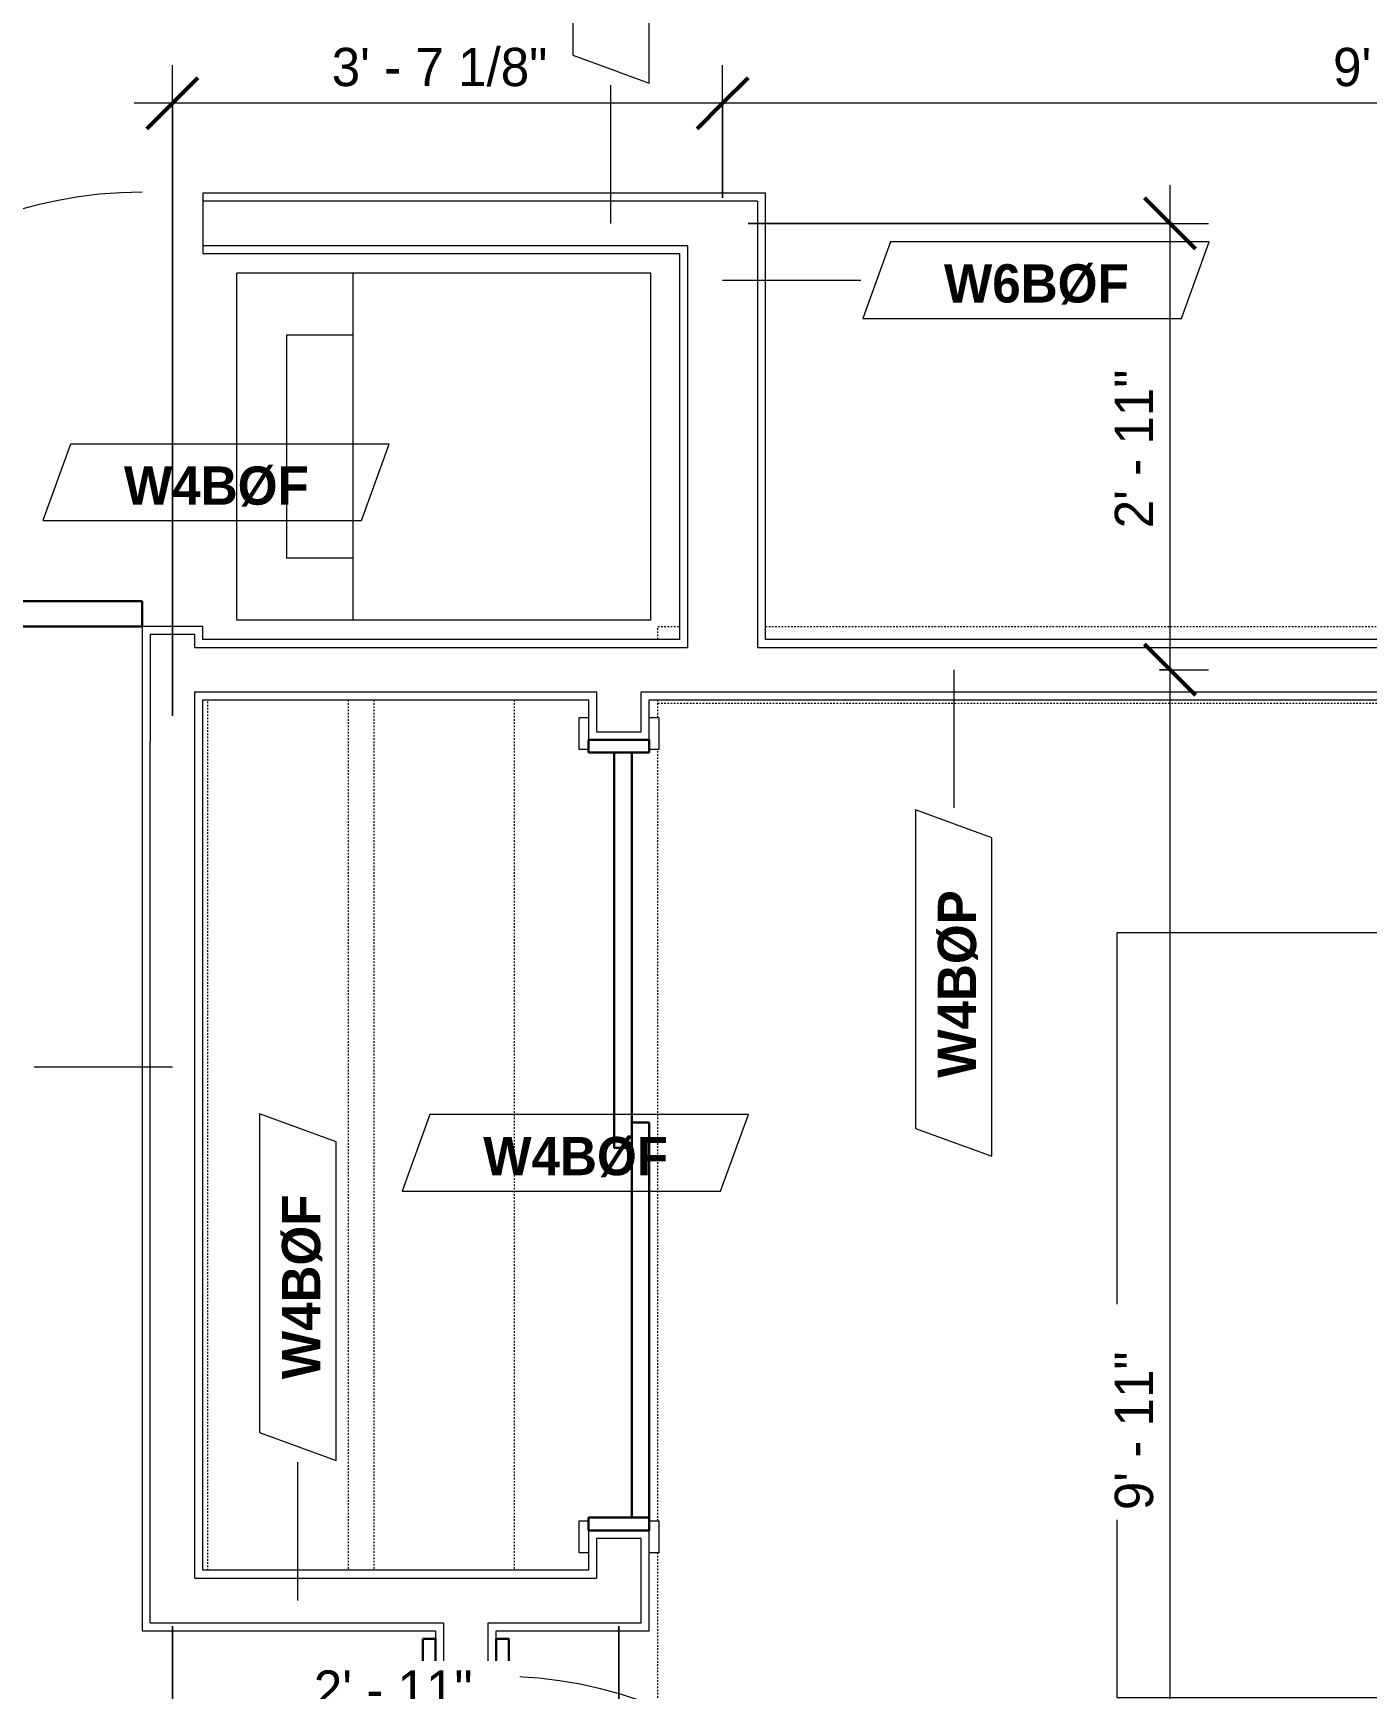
# Model space of a CAD drawing. Header units: inches. Extents: x -4010 to -1814, y 9846 to 12241.
# Drawn here: x -2681 to -2576.5, y 10569.6 to 10699.5 of the extents above; entities that cross this region are included whole.
import ezdxf

# ---------------------------------------------------------------- set-up
doc = ezdxf.new("R2010")
doc.units = ezdxf.units.IN
doc.header["$MEASUREMENT"] = 0
doc.linetypes.add('Dash', pattern=[0.25, 0.125, -0.125])
for name, color, linetype, lineweight in [('A-ANNO-DIMS', 211, 'Continuous', 9), ('A-ANNO-DIMS-32', 211, 'Continuous', 9), ('A-DOOR-3', 31, 'Continuous', 9), ('A-DOOR-4', 31, 'Continuous', 30), ('A-DOOR-FRAM-3', 31, 'Continuous', 30), ('A-WALL', 113, 'Continuous', 18), ('A-WALL-3', 113, 'Continuous', 9), ('A-WALL-IDEN', 211, 'Continuous', 9), ('I-FURN', 30, 'Continuous', 9), ('I-FURN-HDLN', 30, 'Dash', 9), ('P-SANR-FIXT', 6, 'Continuous', 9), ('Q-CASE', 31, 'Continuous', 9), ('Q-CASE-HDLN', 31, 'Dash', 9)]:
    doc.layers.add(name, color=color, linetype=linetype, lineweight=lineweight)
doc.styles.add('Century Gothic', font='ufonts.com_century-gothic.ttf', dxfattribs={"height": 3})
doc.styles.add('Century Gothic_B_1', font='GOTHICB.TTF', dxfattribs={"height": 3})
doc.dimstyles.new('OD_1__HACK_2', dxfattribs={"dimscale": 12, "dimtxt": 3.132505, "dimasz": 0.333333, "dimexe": 0.25, "dimexo": 0.166667, "dimgap": 0.041667, "dimtad": 1, "dimdec": 4, "dimrnd": 0.0625, "dimzin": 3, "dimdsep": 46, "dimlunit": 4, "dimtxsty": 'Century Gothic', "dimblk1": 'OBLIQUE', "dimblk2": 'OBLIQUE', "dimsah": 1, "dimcen": 0.09, "dimdle": 0.25, "dimazin": 0, "dimtfac": 1, "dimtdec": 4, "dimtix": 1, "dimtmove": 0, "dimatfit": 3, "dimfxl": 1, "dimtvp": 1, "dimtfill": 1, "dimfrac": 2, "dimtolj": 1, "dimtzin": 0, "dimarcsym": 2})

# ---------------------------------------------------------------- blocks, each defined once
blk = doc.blocks.new('SLIDING - FLUSH - 5-0 x 6-8-3203586-UNIT PLANS - 2ND _ 3RD FLOOR')
at = {"layer": 'A-DOOR-3'}
for p, q in [((-32.75, 3.25), (-30.25, 3.25)), ((-32.75, 2.5), (-32.75, 3.25)), ((-30.25, 3.25), (-30.25, 2.5)), ((30.25, 3.25), (32.75, 3.25)), ((30.25, 2.5), (30.25, 3.25)), ((32.75, 3.25), (32.75, 2.5)), ((-30.25, 2.5), (-32.75, 2.5)), ((32.75, 2.5), (30.25, 2.5)), ((-32.75, -2.25), (-30.25, -2.25)), ((-32.75, -3), (-32.75, -2.25)), ((-30.25, -2.25), (-30.25, -3)), ((30.25, -2.25), (32.75, -2.25)), ((30.25, -3), (30.25, -2.25)), ((32.75, -2.25), (32.75, -3)), ((-30.25, -3), (-32.75, -3)), ((32.75, -3), (30.25, -3))]:
    blk.add_line(p, q, dxfattribs=at)
at = {"layer": 'A-DOOR-4'}
for p, q in [((-1, -0.88), (-1, 0.5)), ((-1, 0.5), (30, 0.5)), ((30, 0.5), (30, -0.88)), ((-30, -2.25), (-30, -0.88)), ((-30, -0.88), (1, -0.88)), ((30, -0.88), (-1, -0.88)), ((1, -0.88), (1, -2.25)), ((1, -2.25), (-30, -2.25))]:
    blk.add_line(p, q, dxfattribs=at)
at = {"layer": 'A-DOOR-FRAM-3'}
for p, q in [((-31, -2.25), (-31, 2.5)), ((-31, 2.5), (-30, 2.5)), ((-30, 2.5), (-30, -2.25)), ((30, 2.5), (31, 2.5)), ((30, -2.25), (30, 2.5)), ((31, 2.5), (31, -2.25)), ((-30, -2.25), (-31, -2.25)), ((31, -2.25), (30, -2.25))]:
    blk.add_line(p, q, dxfattribs=at)
blk = doc.blocks.new('SWING - SINGLE - FLUSH - 2-10 x 6-8 - PRIVACY-3199407-UNIT PLANS - 2ND _ 3RD FLOOR')
at = {"layer": 'A-DOOR-3'}
blk.add_arc((17, 2.37), 34.07, 93.3657, 180, dxfattribs=at)
at = {"layer": 'A-DOOR-4'}
for p, q in [((15, 2.37), (15, 36.38)), ((17, 36.38), (15, 36.38)), ((17, 2.37), (17, 36.38)), ((17, 2.37), (15, 2.37))]:
    blk.add_line(p, q, dxfattribs=at)
at = {"layer": 'A-DOOR-FRAM-3'}
for p, q in [((-17, 3.37), (-20, 3.37)), ((-20, 3.37), (-20, 2.37)), ((-17, 2.37), (-17, 3.37)), ((20, 3.37), (17, 3.37)), ((17, 3.37), (17, 2.37)), ((20, 2.37), (20, 3.37)), ((-20, 2.37), (-17, 2.37)), ((17, 2.37), (20, 2.37)), ((-17, -2.38), (-20, -2.38)), ((-20, -2.38), (-20, -3.38)), ((-17, -3.38), (-17, -2.38)), ((20, -2.38), (17, -2.38)), ((17, -2.38), (17, -3.38)), ((20, -3.38), (20, -2.38)), ((-20, -3.38), (-17, -3.38)), ((17, -3.38), (20, -3.38))]:
    blk.add_line(p, q, dxfattribs=at)
blk = doc.blocks.new('OD_CW_Closet - OD_CW_Closet-3786599-UNIT PLANS - 2ND _ 3RD FLOOR')
at = {"layer": 'Q-CASE-HDLN'}
for p, q in [((0.74, -24), (0.74, 0)), ((0.74, 0), (68.99, 0)), ((68.99, 0), (68.99, -24)), ((0.74, -11), (68.99, -11)), ((0.74, -13), (68.99, -13)), ((68.99, -24), (0.74, -24))]:
    blk.add_line(p, q, dxfattribs=at)
blk = doc.blocks.new('SWING - SINGLE - FLUSH - 34_ x 80_ - OFFSET PIVOT DOOR AT WASHER_DRYER-3630089-UNIT PLANS - 2ND _ 3RD FLOOR')
at = {"layer": 'A-DOOR-3'}
blk.add_arc((17, -2.37), 34.07, 180, 266.6343, dxfattribs=at)
at = {"layer": 'A-DOOR-4'}
for p, q in [((15, -2.37), (15, -36.38)), ((17, -2.37), (15, -2.37)), ((17, -2.37), (17, -36.38)), ((17, -36.38), (15, -36.38))]:
    blk.add_line(p, q, dxfattribs=at)
blk = doc.blocks.new('Bed-Standard - Queen 60_ x 79_-3761504-UNIT PLANS - 2ND _ 3RD FLOOR')
at = {"layer": 'I-FURN'}
for p, q in [((-19.31, 41.3), (40.69, 41.3)), ((-19.31, -37.2), (-19.31, 41.3)), ((40.69, 41.3), (40.69, -37.2)), ((40.69, -23.7), (-19.31, -17.13)), ((-16.31, -23.7), (37.69, -23.7)), ((-16.31, -35.7), (-16.31, -23.7)), ((37.69, -35.7), (37.69, -23.7)), ((-16.31, -35.7), (37.69, -35.7))]:
    blk.add_line(p, q, dxfattribs=at)
at = {"layer": 'I-FURN-HDLN'}
for p, q in [((-55.31, 77.3), (-7.94, 77.3)), ((-5.44, 77.3), (55.06, 77.3)), ((57.56, 77.3), (58.94, 77.3)), ((58.69, 77.3), (58.69, -37.2)), ((63.69, 77.3), (64.69, 77.3)), ((64.69, 77.3), (64.69, 75.61)), ((64.69, 68.86), (64.69, -13.39)), ((-55.31, 17.36), (-55.31, 51.36))]:
    blk.add_line(p, q, dxfattribs=at)
blk = doc.blocks.new('Stacked Washer and Dryer - 26_x25_ - Private-1352637-UNIT PLANS - 2ND _ 3RD FLOOR')
at = {"layer": 'P-SANR-FIXT'}
for p, q in [((0, 13.625), (32.4375, 13.625)), ((0, 13.625), (0, -13.625)), ((23.34375, 13.625), (23.34375, -13.625)), ((32.4375, 13.625), (32.4375, -13.625)), ((23.34375, 8.75), (28.53125, 8.75)), ((28.53125, 8.75), (28.53125, -8.75)), ((28.53125, -8.75), (23.34375, -8.75)), ((32.4375, -13.625), (0, -13.625))]:
    blk.add_line(p, q, dxfattribs=at)
blk = doc.blocks.new('DIMBLOCK11-UNIT PLANS - 2ND _ 3RD FLOOR')
at = {"layer": 'A-ANNO-DIMS-32', "lineweight": 50}
for p, q in [((-2591.91, 10649.53), (-2593.91, 10651.53)), ((-2591.91, 10649.53), (-2589.91, 10647.53)), ((-2591.91, 10530.53), (-2593.91, 10532.53)), ((-2591.91, 10530.53), (-2589.91, 10528.53))]:
    blk.add_line(p, q, dxfattribs=at)
at = {"layer": 'A-ANNO-DIMS-32'}
for p, q in [((-2592.74, 10649.53), (-2588.91, 10649.53)), ((-2591.91, 10649.53), (-2592.74, 10649.53)), ((-2591.91, 10530.53), (-2591.91, 10649.53)), ((-2592.74, 10530.53), (-2588.91, 10530.53)), ((-2591.91, 10530.53), (-2592.74, 10530.53))]:
    blk.add_line(p, q, dxfattribs=at)
at = {"layer": 'A-ANNO-DIMS-32', "color": 0, "insert": (-2596.25, 10583.62), "char_height": 3, "width": 15.394, "attachment_point": 1, "rotation": 90, "line_spacing_factor": 0.984502, "style": 'Century Gothic', "bg_fill": 3, "box_fill_scale": 1.25, "bg_fill_color": 256, "bg_fill_true_color": 13158600, "bg_fill_transparency": 0}
blk.add_mtext('9\' - 11"', dxfattribs=at)
blk = doc.blocks.new('_Oblique')
at = {"color": 0, "linetype": 'ByBlock', "lineweight": -2}
blk.add_line((-0.5, -0.5), (0.5, 0.5), dxfattribs=at)
blk = doc.blocks.new('DIMBLOCK12-UNIT PLANS - 2ND _ 3RD FLOOR')
at = {"layer": 'A-ANNO-DIMS-32'}
for p, q in [((-2591.91, 10649.53), (-2591.91, 10687.53)), ((-2625, 10684.53), (-2588.91, 10684.53)), ((-2591.91, 10684.53), (-2625, 10684.53)), ((-2592.74, 10649.53), (-2588.91, 10649.53)), ((-2591.91, 10649.53), (-2592.74, 10649.53))]:
    blk.add_line(p, q, dxfattribs=at)
at = {"layer": 'A-ANNO-DIMS-32', "lineweight": 50}
for p, q in [((-2591.91, 10684.53), (-2593.91, 10686.53)), ((-2591.91, 10684.53), (-2589.91, 10682.53)), ((-2591.91, 10649.53), (-2593.91, 10651.53)), ((-2591.91, 10649.53), (-2589.91, 10647.53))]:
    blk.add_line(p, q, dxfattribs=at)
at = {"layer": 'A-ANNO-DIMS-32', "color": 0, "insert": (-2596.25, 10660.62), "char_height": 3, "width": 15.394, "attachment_point": 1, "rotation": 90, "line_spacing_factor": 0.984502, "style": 'Century Gothic', "bg_fill": 3, "box_fill_scale": 1.25, "bg_fill_color": 256, "bg_fill_true_color": 13158600, "bg_fill_transparency": 0}
blk.add_mtext('2\' - 11"', dxfattribs=at)
blk = doc.blocks.new('DIMBLOCK13-UNIT PLANS - 2ND _ 3RD FLOOR')
at = {"layer": 'A-ANNO-DIMS-32'}
for p, q in [((-2670.12, 10574.53), (-2670.12, 10563.7)), ((-2670.12, 10566.7), (-2670.12, 10574.53)), ((-2635.12, 10574.53), (-2635.12, 10563.7)), ((-2635.12, 10566.7), (-2635.12, 10574.53)), ((-2632.12, 10566.7), (-2673.12, 10566.7))]:
    blk.add_line(p, q, dxfattribs=at)
at = {"layer": 'A-ANNO-DIMS-32', "lineweight": 50}
for p, q in [((-2670.12, 10566.7), (-2668.12, 10568.7)), ((-2635.12, 10566.7), (-2633.12, 10568.7)), ((-2670.12, 10566.7), (-2672.12, 10564.7)), ((-2635.12, 10566.7), (-2637.12, 10564.7))]:
    blk.add_line(p, q, dxfattribs=at)
at = {"layer": 'A-ANNO-DIMS-32', "color": 0, "insert": (-2659.04, 10571.05), "char_height": 3, "width": 15.394, "attachment_point": 1, "line_spacing_factor": 0.984502, "style": 'Century Gothic', "bg_fill": 3, "box_fill_scale": 1.25, "bg_fill_color": 256, "bg_fill_true_color": 13158600, "bg_fill_transparency": 0}
blk.add_mtext('2\' - 11"', dxfattribs=at)
blk = doc.blocks.new('DIMBLOCK14-UNIT PLANS - 2ND _ 3RD FLOOR')
at = {"layer": 'A-ANNO-DIMS-32'}
for p, q in [((-2627, 10686.53), (-2627, 10696.95)), ((-2513.12, 10693.12), (-2513.12, 10696.95)), ((-2510.12, 10693.95), (-2627, 10693.95)), ((-2627, 10693.95), (-2627, 10686.53)), ((-2513.12, 10693.95), (-2513.12, 10693.12))]:
    blk.add_line(p, q, dxfattribs=at)
at = {"layer": 'A-ANNO-DIMS-32', "lineweight": 50}
for p, q in [((-2627, 10693.95), (-2625, 10695.95)), ((-2513.12, 10693.95), (-2511.12, 10695.95)), ((-2627, 10693.95), (-2629, 10691.95)), ((-2513.12, 10693.95), (-2515.12, 10691.95))]:
    blk.add_line(p, q, dxfattribs=at)
at = {"layer": 'A-ANNO-DIMS-32', "color": 0, "insert": (-2579.14, 10698.3), "char_height": 3, "width": 21.7784, "attachment_point": 1, "line_spacing_factor": 0.984502, "style": 'Century Gothic', "bg_fill": 3, "box_fill_scale": 1.25, "bg_fill_color": 256, "bg_fill_true_color": 13158600, "bg_fill_transparency": 0}
blk.add_mtext('9\' - 5 7/8"', dxfattribs=at)
blk = doc.blocks.new('DIMBLOCK15-UNIT PLANS - 2ND _ 3RD FLOOR')
at = {"layer": 'A-ANNO-DIMS-32'}
for p, q in [((-2670.12, 10645.91), (-2670.12, 10696.95)), ((-2627, 10686.53), (-2627, 10696.95)), ((-2627, 10693.95), (-2673.12, 10693.95)), ((-2670.12, 10693.95), (-2670.12, 10645.91)), ((-2627, 10693.95), (-2627, 10686.53))]:
    blk.add_line(p, q, dxfattribs=at)
at = {"layer": 'A-ANNO-DIMS-32', "lineweight": 50}
for p, q in [((-2670.12, 10693.95), (-2668.12, 10695.95)), ((-2627, 10693.95), (-2625, 10695.95)), ((-2670.12, 10693.95), (-2672.12, 10691.95)), ((-2627, 10693.95), (-2629, 10691.95))]:
    blk.add_line(p, q, dxfattribs=at)
at = {"layer": 'A-ANNO-DIMS-32', "color": 0, "insert": (-2657.64, 10698.3), "char_height": 3, "width": 21.7784, "attachment_point": 1, "line_spacing_factor": 0.984502, "style": 'Century Gothic', "bg_fill": 3, "box_fill_scale": 1.25, "bg_fill_color": 256, "bg_fill_true_color": 13158600, "bg_fill_transparency": 0}
blk.add_mtext('3\' - 7 1/8"', dxfattribs=at)
blk = doc.blocks.new('DIMBLOCK17-UNIT PLANS - 2ND _ 3RD FLOOR')
at = {"layer": 'A-ANNO-DIMS-32'}
for p, q in [((-2670.12, 10574.53), (-2670.12, 10542.21)), ((-2670.12, 10545.21), (-2670.12, 10574.53)), ((-2647.12, 10544.39), (-2647.12, 10548.21)), ((-2647.12, 10545.21), (-2673.12, 10545.21)), ((-2647.12, 10545.21), (-2647.12, 10544.39))]:
    blk.add_line(p, q, dxfattribs=at)
at = {"layer": 'A-ANNO-DIMS-32', "lineweight": 50}
for p, q in [((-2670.12, 10545.21), (-2668.12, 10547.21)), ((-2647.12, 10545.21), (-2645.12, 10547.21)), ((-2670.12, 10545.21), (-2672.12, 10543.21)), ((-2647.12, 10545.21), (-2649.12, 10543.21))]:
    blk.add_line(p, q, dxfattribs=at)
at = {"layer": 'A-ANNO-DIMS-32', "color": 0, "insert": (-2665.04, 10549.56), "char_height": 3, "width": 15.394, "attachment_point": 1, "line_spacing_factor": 0.984502, "style": 'Century Gothic', "bg_fill": 3, "box_fill_scale": 1.25, "bg_fill_color": 256, "bg_fill_true_color": 13158600, "bg_fill_transparency": 0}
blk.add_mtext('1\' - 11"', dxfattribs=at)
blk = doc.blocks.new('Wall Tag - Arch Wall-3956453-UNIT PLANS - 2ND _ 3RD FLOOR')
at = {"layer": 'A-WALL-IDEN'}
for p, q in [((-0.3561, 0.0937), (-0.4244, -0.0937)), ((0.4244, 0.0937), (-0.3561, 0.0937)), ((0.3561, -0.0937), (0.4244, 0.0937)), ((-0.4244, -0.0937), (0.3561, -0.0937))]:
    blk.add_line(p, q, dxfattribs=at)

msp = doc.modelspace()

# ---------------------------------------------------------------- linework, layer by layer
at = {"layer": 'A-WALL'}
for p, q in [((-2624.24874, 10686.28481), (-2667.74874, 10686.28481)), ((-2624.24874, 10686.28481), (-2624.24874, 10651.28481)), ((-2629.74874, 10682.78481), (-2667.74874, 10682.78481)), ((-2629.74874, 10682.78481), (-2629.74874, 10651.28481)), ((-2668.37374, 10652.28481), (-2671.87374, 10652.28481)), ((-2671.87374, 10652.28481), (-2671.87374, 10643.9144)), ((-2668.37374, 10651.28481), (-2668.37374, 10652.28481)), ((-2668.37374, 10651.28481), (-2629.74874, 10651.28481)), ((-2624.24874, 10651.28481), (-2517.37374, 10651.28481)), ((-2668.37374, 10643.9144), (-2668.37374, 10647.78481)), ((-2668.37374, 10647.78481), (-2636.87374, 10647.78481)), ((-2636.87374, 10647.78481), (-2636.87374, 10644.65981)), ((-2633.37374, 10644.65981), (-2633.37374, 10647.78481)), ((-2633.37374, 10647.78481), (-2517.37374, 10647.78481)), ((-2671.87374, 10574.78481), (-2671.87374, 10643.9144)), ((-2668.37374, 10578.28481), (-2668.37374, 10643.9144)), ((-2636.87374, 10644.65981), (-2633.37374, 10644.65981)), ((-2636.87374, 10581.40981), (-2636.87374, 10578.28481)), ((-2633.37374, 10581.40981), (-2636.87374, 10581.40981)), ((-2633.37374, 10574.78481), (-2633.37374, 10581.40981)), ((-2668.37374, 10578.28481), (-2636.87374, 10578.28481)), ((-2671.87374, 10574.78481), (-2648.87374, 10574.78481)), ((-2648.87374, 10574.78481), (-2648.87374, 10571.15981)), ((-2645.37374, 10571.15981), (-2645.37374, 10574.78481)), ((-2645.37374, 10574.78481), (-2633.37374, 10574.78481)), ((-2648.87374, 10571.15981), (-2645.37374, 10571.15981))]:
    msp.add_line(p, q, dxfattribs=at)
at = {"layer": 'A-WALL-3'}
for p, q in [((-2623.62374, 10686.90981), (-2667.74874, 10686.90981)), ((-2667.74874, 10686.90981), (-2667.74874, 10682.15981)), ((-2623.62374, 10651.90981), (-2623.62374, 10686.90981)), ((-2667.74874, 10682.15981), (-2630.37374, 10682.15981)), ((-2630.37374, 10682.15981), (-2630.37374, 10651.90981)), ((-2672.49874, 10652.90981), (-2672.49874, 10643.9144)), ((-2667.74874, 10652.90981), (-2672.49874, 10652.90981)), ((-2667.74874, 10651.90981), (-2667.74874, 10652.90981)), ((-2630.37374, 10651.90981), (-2667.74874, 10651.90981)), ((-2517.37374, 10651.90981), (-2623.62374, 10651.90981)), ((-2667.74874, 10643.9144), (-2667.74874, 10647.15981)), ((-2667.74874, 10647.15981), (-2637.49874, 10647.15981)), ((-2637.49874, 10647.15981), (-2637.49874, 10644.03481)), ((-2632.74874, 10644.03481), (-2632.74874, 10647.15981)), ((-2632.74874, 10647.15981), (-2517.37374, 10647.15981)), ((-2672.49874, 10643.9144), (-2672.49874, 10574.15981)), ((-2667.74874, 10578.90981), (-2667.74874, 10643.9144)), ((-2637.49874, 10644.03481), (-2632.74874, 10644.03481)), ((-2632.74874, 10582.03481), (-2637.49874, 10582.03481)), ((-2637.49874, 10582.03481), (-2637.49874, 10578.90981)), ((-2632.74874, 10574.15981), (-2632.74874, 10582.03481)), ((-2637.49874, 10578.90981), (-2667.74874, 10578.90981)), ((-2672.49874, 10574.15981), (-2649.49874, 10574.15981)), ((-2649.49874, 10574.15981), (-2649.49874, 10570.53481)), ((-2644.74874, 10570.53481), (-2644.74874, 10574.15981)), ((-2644.74874, 10574.15981), (-2632.74874, 10574.15981)), ((-2649.49874, 10570.53481), (-2644.74874, 10570.53481))]:
    msp.add_line(p, q, dxfattribs=at)
at = {"layer": 'A-WALL-IDEN'}
msp.add_line((-2670.12374, 10618.35113), (-2680.96689, 10618.35113), dxfattribs=at)

# ---------------------------------------------------------------- block references
at = {"layer": 'A-DOOR-3'}
for name, p, rotation in [('SWING - SINGLE - FLUSH - 34_ x 80_ - OFFSET PIVOT DOOR AT WASHER_DRYER-3630089-UNIT PLANS - 2ND _ 3RD FLOOR', (-2670.12374, 10669.90981), 270.00000000002), ('SLIDING - FLUSH - 5-0 x 6-8-3203586-UNIT PLANS - 2ND _ 3RD FLOOR', (-2634.99874, 10613.03481), 89.99999999995542), ('SWING - SINGLE - FLUSH - 2-10 x 6-8 - PRIVACY-3199407-UNIT PLANS - 2ND _ 3RD FLOOR', (-2647.12374, 10553.53481), 269.9999999999666)]:
    msp.add_blockref(name, p, dxfattribs=dict(at, rotation=rotation))
at = {"layer": 'A-WALL-IDEN', "xscale": 31.99999999999999, "yscale": 31.99999999999999, "zscale": 31.99999999999999, "rotation": 89.99999999999991}
for p in [(-2608.87515, 10624.95995), (-2660.28821, 10601.10967)]:
    msp.add_blockref('Wall Tag - Arch Wall-3956453-UNIT PLANS - 2ND _ 3RD FLOOR', p, dxfattribs=at)
at = {"layer": 'A-WALL-IDEN', "xscale": 31.99999999999999, "yscale": 31.99999999999999, "zscale": 31.99999999999999}
msp.add_blockref('Wall Tag - Arch Wall-3956453-UNIT PLANS - 2ND _ 3RD FLOOR', (-2638.54175, 10611.64047), dxfattribs=at)
at = {"layer": 'I-FURN', "rotation": 89.9999999999713}
msp.add_blockref('Bed-Standard - Queen 60_ x 79_-3761504-UNIT PLANS - 2ND _ 3RD FLOOR', (-2554.76474, 10588.22128), dxfattribs=at)
at = {"layer": 'P-SANR-FIXT', "rotation": 180}
msp.add_blockref('Stacked Washer and Dryer - 26_x25_ - Private-1352637-UNIT PLANS - 2ND _ 3RD FLOOR', (-2632.62374, 10667.03481), dxfattribs=at)
at = {"layer": 'Q-CASE', "rotation": 269.9999999999793}
msp.add_blockref('OD_CW_Closet - OD_CW_Closet-3786599-UNIT PLANS - 2ND _ 3RD FLOOR', (-2643.33506, 10647.89751), dxfattribs=at)

# ---------------------------------------------------------------- texts
at = {"layer": 'A-WALL-IDEN', "char_height": 3, "attachment_point": 1, "rotation": 90, "style": 'Century Gothic_B_1'}
for s, insert, width in [('W4BØP', (-2610.12268, 10617.52985), 17.877), ('W4BØF', (-2661.53575, 10593.89375), 17.372)]:
    msp.add_mtext(s, dxfattribs=dict(at, insert=insert, width=width))
at = {"layer": 'A-WALL-IDEN', "insert": (-2645.75767, 10612.888), "char_height": 3, "width": 17.372, "attachment_point": 1, "style": 'Century Gothic_B_1'}
msp.add_mtext('W4BØF', dxfattribs=at)

# ---------------------------------------------------------------- next in the draw order: dimensions: what is measured, and where the dimension line sits
at = {"layer": 'A-ANNO-DIMS'}
dim = msp.add_linear_dim(base=(-2591.90723, 10649.53481), p1=(-2594.73566, 10530.53481), p2=(-2594.73566, 10649.53481), angle=90, dimstyle='OD_1__HACK_2', override={"dimpost": '<>', "dimfxl": 119}, dxfattribs=at)
dim.commit()
dim.dimension.update_dxf_attribs({"geometry": 'DIMBLOCK11-UNIT PLANS - 2ND _ 3RD FLOOR', "text_midpoint": (-2593.98269, 10590.03481)})
dim = msp.add_linear_dim(base=(-2670.12374, 10566.70226), p1=(-2635.12374, 10576.53481), p2=(-2670.12374, 10576.53481), dimstyle='OD_1__HACK_2', override={"dimpost": '<>', "dimfxl": 35}, dxfattribs=at)
dim.commit()
dim.dimension.update_dxf_attribs({"geometry": 'DIMBLOCK13-UNIT PLANS - 2ND _ 3RD FLOOR', "text_midpoint": (-2652.62374, 10568.73999)})

# ---------------------------------------------------------------- next in the draw order: dimensions: what is measured, and where the dimension line sits
dim = msp.add_linear_dim(base=(-2591.90723, 10684.53481), p1=(-2594.73566, 10649.53481), p2=(-2626.99874, 10684.53481), angle=90, dimstyle='OD_1__HACK_2', override={"dimpost": '<>', "dimfxl": 47.601537}, dxfattribs=at)
dim.commit()
dim.dimension.update_dxf_attribs({"geometry": 'DIMBLOCK12-UNIT PLANS - 2ND _ 3RD FLOOR', "text_midpoint": (-2593.94496, 10667.03481)})
dim = msp.add_linear_dim(base=(-2670.12374, 10545.21457), p1=(-2647.12374, 10542.38614), p2=(-2670.12374, 10576.53481), dimstyle='OD_1__HACK_2', override={"dimpost": '<>', "dimfxl": 41.171973}, dxfattribs=at)
dim.commit()
dim.dimension.update_dxf_attribs({"geometry": 'DIMBLOCK17-UNIT PLANS - 2ND _ 3RD FLOOR', "text_midpoint": (-2658.62374, 10547.21457)})

# ---------------------------------------------------------------- next in the draw order: linework, layer by layer
at = {"layer": 'A-WALL-IDEN'}
for p, q in [((-2608.87515, 10649.53481), (-2608.87515, 10638.69165)), ((-2660.28821, 10576.53481), (-2660.28821, 10587.37796))]:
    msp.add_line(p, q, dxfattribs=at)

# ---------------------------------------------------------------- next in the draw order: block references
at = {"layer": 'A-WALL-IDEN', "xscale": 31.99999999999999, "yscale": 31.99999999999999, "zscale": 31.99999999999999}
msp.add_blockref('Wall Tag - Arch Wall-3956453-UNIT PLANS - 2ND _ 3RD FLOOR', (-2602.42388, 10680.0786), dxfattribs=at)

# ---------------------------------------------------------------- next in the draw order: texts
at = {"layer": 'A-WALL-IDEN', "insert": (-2609.6398, 10681.32614), "char_height": 3, "width": 17.372, "attachment_point": 1, "style": 'Century Gothic_B_1'}
msp.add_mtext('W6BØF', dxfattribs=at)

# ---------------------------------------------------------------- next in the draw order: dimensions: what is measured, and where the dimension line sits
at = {"layer": 'A-ANNO-DIMS'}
dim = msp.add_linear_dim(base=(-2626.99874, 10693.95171), p1=(-2513.12374, 10691.12328), p2=(-2626.99874, 10684.53481), dimstyle='OD_1__HACK_2', override={"dimpost": '<>', "dimfxl": 114.065436}, dxfattribs=at)
dim.commit()
dim.dimension.update_dxf_attribs({"geometry": 'DIMBLOCK14-UNIT PLANS - 2ND _ 3RD FLOOR', "text_midpoint": (-2570.06124, 10696.19338)})

# ---------------------------------------------------------------- next in the draw order: dimensions: what is measured, and where the dimension line sits
dim = msp.add_linear_dim(base=(-2670.12374, 10693.95171), p1=(-2626.99874, 10684.53481), p2=(-2670.12374, 10643.9144), dimstyle='OD_1__HACK_2', override={"dimpost": '<>', "dimfxl": 59.243425}, dxfattribs=at)
dim.commit()
dim.dimension.update_dxf_attribs({"geometry": 'DIMBLOCK15-UNIT PLANS - 2ND _ 3RD FLOOR', "text_midpoint": (-2648.56124, 10696.19338)})

# ---------------------------------------------------------------- next in the draw order: linework, layer by layer
at = {"layer": 'A-WALL-IDEN'}
for p, q in [((-2635.74356, 10684.53481), (-2635.74356, 10695.37796)), ((-2626.99874, 10680.0786), (-2616.15558, 10680.0786))]:
    msp.add_line(p, q, dxfattribs=at)

# ---------------------------------------------------------------- next in the draw order: block references
at = {"layer": 'A-WALL-IDEN', "xscale": 31.99999999999999, "yscale": 31.99999999999999, "zscale": 31.99999999999999, "rotation": 89.99999999999991}
msp.add_blockref('Wall Tag - Arch Wall-3956453-UNIT PLANS - 2ND _ 3RD FLOOR', (-2635.74356, 10709.10967), dxfattribs=at)
at = {"layer": 'A-WALL-IDEN', "xscale": 31.99999999999999, "yscale": 31.99999999999999, "zscale": 31.99999999999999}
msp.add_blockref('Wall Tag - Arch Wall-3956453-UNIT PLANS - 2ND _ 3RD FLOOR', (-2666.70572, 10664.2246), dxfattribs=at)

# ---------------------------------------------------------------- next in the draw order: texts
at = {"layer": 'A-WALL-IDEN', "insert": (-2673.92164, 10665.47213), "char_height": 3, "width": 17.372, "attachment_point": 1, "style": 'Century Gothic_B_1'}
msp.add_mtext('W4BØF', dxfattribs=at)

doc.saveas('drawing.dxf')
